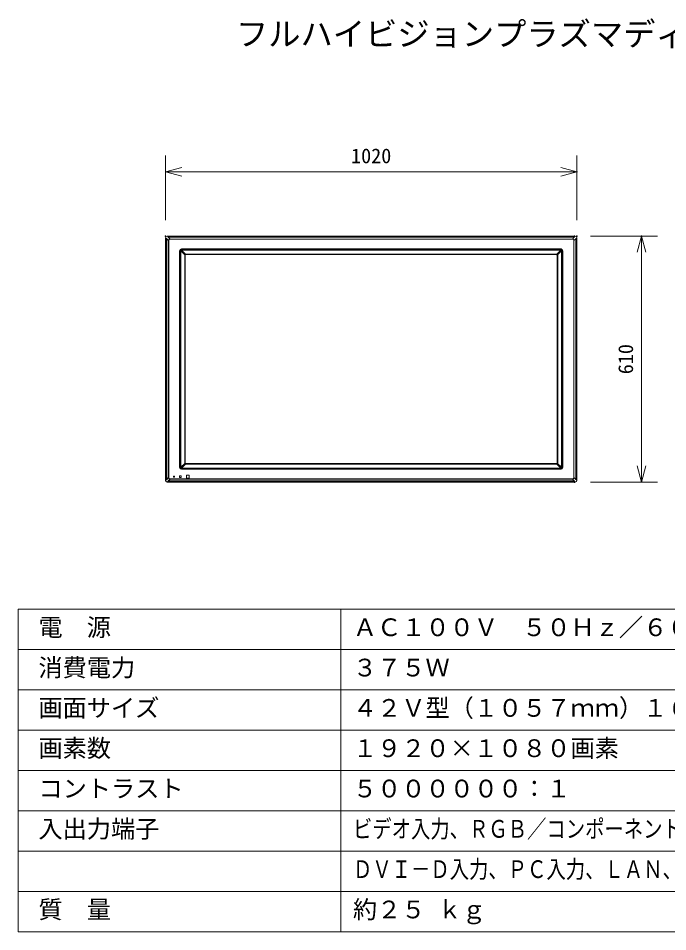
# Model space of a CAD drawing. Units: millimetres, scale not verified. Extents: x -63 to 62, y -57 to 57.
# Drawn here: x -62.5 to 18, y -56.5 to 56.7 of the extents above; entities that cross this region are included whole.
import ezdxf
from ezdxf.enums import TextEntityAlignment as Align

# ---------------------------------------------------------------- set-up
doc = ezdxf.new("R2010")
doc.units = ezdxf.units.MM
doc.header["$LTSCALE"] = 0.125
doc.header["$PDMODE"] = 32
doc.header["$PDSIZE"] = 0.025
for name, color, linetype, lineweight in [('0-0_0', 7, 'Continuous', 18), ('0-2_WAKU', 1, 'Continuous', 18), ('0-4_GAIKEI', 1, 'Continuous', 18), ('0-6_SUNPO', 7, 'Continuous', 18)]:
    doc.layers.add(name, color=color, linetype=linetype, lineweight=lineweight)
doc.layers.add('0-1_DEFPOINTS', color=7, linetype='Continuous')
doc.layers.add('0-3_MOJI1', color=7, linetype='Continuous')
doc.styles.add('ＭＳ ゴシック', font='')
doc.styles.get('ＭＳ ゴシック').set_extended_font_data('MS Gothic')

# ---------------------------------------------------------------- blocks, each defined once
blk = doc.blocks.new('_OPEN30')
at = {"layer": '0-0_0'}
blk.add_line((0, 0), (-1, 0), dxfattribs=at)
blk.add_lwpolyline([(-1, 0.26795), (0, 0), (-1, -0.26795)], dxfattribs=at)
blk = doc.blocks.new('D5')
at = {"layer": '0-1_DEFPOINTS'}
for p in [(2.18, 28.27), (10.4917, 28.27), (2.18, -2.23)]:
    blk.add_point(p, dxfattribs=at)
at = {"layer": '0-6_SUNPO'}
for p, q in [((4.18, 28.27), (12.4917, 28.27)), ((10.4917, -0.23), (10.4917, 26.27)), ((4.18, -2.23), (12.4917, -2.23))]:
    blk.add_line(p, q, dxfattribs=at)
at = {"layer": '0-6_SUNPO', "xscale": 2, "yscale": 2}
for p, rotation in [((10.4917, 28.27), 90), ((10.4917, -2.23), 270)]:
    blk.add_blockref('_OPEN30', p, dxfattribs=dict(at, rotation=rotation))
at = {"layer": '0-6_SUNPO', "style": 'ＭＳ ゴシック'}
blk.add_text('610', height=1.833, rotation=90, dxfattribs=at).set_placement((9.9917, 11.145), align=Align.BOTTOM_LEFT)
blk = doc.blocks.new('D4')
at = {"layer": '0-1_DEFPOINTS'}
for p in [(2.4734, 36.262), (-48.5266, 28.2646), (2.4734, 28.2646)]:
    blk.add_point(p, dxfattribs=at)
at = {"layer": '0-6_SUNPO'}
for p, q in [((-48.5266, 30.2646), (-48.5266, 38.262)), ((2.4734, 30.2646), (2.4734, 38.262)), ((-46.5266, 36.262), (0.4734, 36.262))]:
    blk.add_line(p, q, dxfattribs=at)
at = {"layer": '0-6_SUNPO', "xscale": 2, "yscale": 2, "rotation": 180}
blk.add_blockref('_OPEN30', (-48.5266, 36.262), dxfattribs=at)
at = {"layer": '0-6_SUNPO', "xscale": 2, "yscale": 2}
blk.add_blockref('_OPEN30', (2.4734, 36.262), dxfattribs=at)
at = {"layer": '0-6_SUNPO', "style": 'ＭＳ ゴシック'}
blk.add_text('1020', height=1.833, dxfattribs=at).set_placement((-25.5266, 36.762), align=Align.BOTTOM_LEFT)

msp = doc.modelspace()

# ---------------------------------------------------------------- linework, layer by layer
at = {"layer": '0-2_WAKU', "color": 4}
for p, q in [((-62.501, -16.5398), (-62.501, -56.5398)), ((-62.501, -16.5398), (62.499, -16.5398)), ((-22.501, -16.5398), (-22.501, -56.5398)), ((62.499, -56.5398), (-62.501, -56.5398))]:
    msp.add_line(p, q, dxfattribs=at)
at = {"layer": '0-2_WAKU'}
for p, q in [((-62.501, -21.5398), (62.499, -21.5398)), ((-62.501, -26.5398), (62.499, -26.5398)), ((-62.501, -31.5398), (62.499, -31.5398)), ((-62.501, -36.5398), (62.499, -36.5398)), ((-62.501, -41.5398), (62.499, -41.5398)), ((-62.501, -46.5398), (62.499, -46.5398)), ((-62.501, -51.5398), (62.499, -51.5398))]:
    msp.add_line(p, q, dxfattribs=at)
at = {"layer": '0-4_GAIKEI', "color": 7}
for p, q in [((-44.2312, 29.528), (-44.2312, -0.5725)), ((6.5691, 29.7278), (-44.0314, 29.7278)), ((6.7688, 29.528), (6.7688, -0.5725)), ((6.5691, -0.7722), (-44.0314, -0.7722))]:
    msp.add_line(p, q, dxfattribs=at)
at = {"layer": '0-4_GAIKEI'}
for p, q in [((-44.2312, 29.528), (-44.1283, 29.4252)), ((-43.9286, 29.6249), (-44.0314, 29.7278)), ((-43.9286, 29.6249), (6.4662, 29.6249)), ((6.4357, 29.5924), (-43.898, 29.5924)), ((-43.6712, 29.3655), (-43.898, 29.5924)), ((6.2089, 29.3655), (6.4357, 29.5924)), ((6.4662, 29.6249), (6.5691, 29.7278)), ((-44.1283, 29.4252), (-44.1283, -0.4696)), ((-44.0958, -0.4391), (-44.0958, 29.3946)), ((-44.0958, 29.3946), (-43.8689, 29.1678)), ((-43.6712, 29.3655), (-43.6712, 29.3373)), ((6.2089, 29.3373), (-43.6712, 29.3373)), ((6.3784, 29.1678), (6.4066, 29.1678)), ((6.3784, -0.2123), (6.3784, 29.1678)), ((6.6334, 29.3946), (6.4066, 29.1678)), ((6.4066, 29.1678), (6.4066, -0.2123)), ((6.6334, -0.4391), (6.6334, 29.3946)), ((-42.4951, 27.922), (-42.4951, 1.0335)), ((-42.4519, 27.9188), (-42.4519, 1.0368)), ((-42.3804, 1.0384), (-42.3804, 27.9172)), ((-42.3366, 27.9151), (-42.3364, 27.8967)), ((-42.3364, 27.8967), (-42.3364, 1.0588)), ((-41.8486, 27.4068), (-42.3364, 27.8967)), ((-42.2704, 28.1467), (4.8081, 28.1467)), ((-42.2672, 28.1035), (4.8049, 28.1035)), ((4.8032, 28.032), (-42.2656, 28.032)), ((-42.2458, 27.988), (-42.2635, 27.9882)), ((-42.2458, 27.988), (4.7834, 27.988)), ((-42.2458, 27.988), (-41.7578, 27.4977)), ((-41.856, 1.5948), (-41.856, 27.3607)), ((-41.7962, 27.346), (-41.7962, 1.6095)), ((4.2493, 27.5051), (-41.7116, 27.5051)), ((4.2346, 27.4453), (-41.6969, 27.4453)), ((4.7834, 27.988), (4.2954, 27.4977)), ((4.3338, 27.346), (4.3338, 1.6095)), ((4.3863, 27.4068), (4.874, 27.8967)), ((4.3936, 1.5948), (4.3936, 27.3607)), ((4.7834, 27.988), (4.8012, 27.9882)), ((4.8742, 27.9151), (4.874, 27.8967)), ((4.874, 27.8967), (4.874, 1.0588)), ((4.9181, 1.0384), (4.9181, 27.9172)), ((4.9896, 27.9188), (4.9896, 1.0368)), ((5.0328, 27.922), (5.0328, 1.0335)), ((-42.3364, 1.0588), (-41.8486, 1.5488)), ((-41.7578, 1.4578), (-42.2458, 0.9676)), ((-41.7116, 1.4505), (4.2493, 1.4505)), ((4.2346, 1.5103), (-41.6969, 1.5103)), ((4.2954, 1.4578), (4.7834, 0.9676)), ((4.874, 1.0588), (4.3863, 1.5488)), ((-42.4887, 0.0105), (-42.3236, 0.0105)), ((-42.3364, 1.0588), (-42.3366, 1.0404)), ((4.8081, 0.8088), (-42.2704, 0.8088)), ((4.8049, 0.852), (-42.2672, 0.852)), ((-42.2656, 0.9235), (4.8032, 0.9235)), ((-42.2635, 0.9674), (-42.2458, 0.9676)), ((4.7834, 0.9676), (-42.2458, 0.9676)), ((-41.6412, -0.2473), (-41.6412, 0.0529)), ((-41.6163, 0.0778), (-41.3161, 0.0778)), ((-41.2912, -0.2473), (-41.2912, 0.0529)), ((4.8012, 0.9674), (4.7834, 0.9676)), ((4.874, 1.0588), (4.8742, 1.0404)), ((-44.1283, -0.4696), (-44.2312, -0.5725)), ((-43.8689, -0.2123), (-44.0958, -0.4391)), ((-44.0314, -0.7722), (-43.9286, -0.6694)), ((6.4662, -0.6694), (-43.9286, -0.6694)), ((-43.898, -0.6368), (-43.6712, -0.41)), ((-43.898, -0.6368), (6.4357, -0.6368)), ((-43.6712, -0.3818), (6.2089, -0.3818)), ((-43.6712, -0.3818), (-43.6712, -0.41)), ((6.2089, -0.41), (-43.6712, -0.41)), ((-43.2374, -0.1535), (-43.2374, -0.041)), ((-43.2374, -0.041), (-43.1249, -0.041)), ((-43.2374, -0.1535), (-43.1249, -0.1535)), ((-43.1249, -0.1535), (-43.1249, -0.041)), ((-42.5137, -0.1795), (-42.5137, -0.0144)), ((-42.4964, -0.0165), (-42.4964, -0.1775)), ((-42.3236, -0.2045), (-42.4887, -0.2045)), ((-42.3259, -0.0065), (-42.4864, -0.0065)), ((-42.4864, -0.1875), (-42.3259, -0.1875)), ((-42.3159, -0.1775), (-42.3159, -0.0165)), ((-42.2987, -0.0144), (-42.2987, -0.1796)), ((-41.6163, -0.2722), (-41.3161, -0.2722)), ((6.2089, -0.3818), (6.2089, -0.41)), ((6.4357, -0.6368), (6.2089, -0.41)), ((6.4066, -0.2123), (6.3784, -0.2123)), ((6.4066, -0.2123), (6.6334, -0.4391)), ((6.5691, -0.7722), (6.4662, -0.6694)), ((6.666, -0.4696), (6.7688, -0.5725))]:
    msp.add_line(p, q, dxfattribs=at)
for points in [[(6.7688, 29.528), (6.666, 29.4252), (6.666, -0.4696)], [(-43.6712, 29.3655), (6.2089, 29.3655), (6.2089, 29.3373)]]:
    msp.add_lwpolyline(points, dxfattribs=at)
msp.add_lwpolyline([(-43.8407, 29.1678), (-43.8689, 29.1678), (-43.8689, -0.2123), (-43.8407, -0.2123)], close=True, dxfattribs=at)
for centre, start, end in [((-42.4864, -0.1775), 180.01745, 269.98255), ((-42.3259, -0.1775), 270.01745, 359.98255)]:
    msp.add_arc(centre, 0.01, start, end, dxfattribs=at)
at = {"layer": '0-4_GAIKEI', "color": 7}
for centre, major_axis, start_param, end_param in [((-44.0309, 29.5275), (-0.1418, 0.1418), 5.49915667, 7.06721394), ((6.5686, 29.5275), (-0.1418, -0.1418), 2.35756402, 3.92562129), ((-44.0309, -0.572), (-0.1418, -0.1418), 5.49915667, 7.06721394), ((6.5686, -0.572), (-0.1418, 0.1418), 2.35756402, 3.92562129)]:
    msp.add_ellipse(centre, major_axis=major_axis, ratio=0.997265, start_param=start_param, end_param=end_param, dxfattribs=at)
at = {"layer": '0-4_GAIKEI'}
for centre, major_axis, ratio, start_param, end_param in [((-43.3097, 28.8063), (-0.5022, 0.5022), 0.49281, 5.8722213, 6.69414931), ((-43.3097, 28.8063), (-0.4868, 0.4868), 0.435778, 5.8722213, 6.69414931), ((5.8474, 28.8063), (-0.5022, -0.5022), 0.49281, 2.73062865, 3.55255666), ((5.8474, 28.8063), (-0.4868, -0.4868), 0.435778, 2.73062865, 3.55255666), ((-42.2698, 27.9214), (-0.1595, 0.1595), 0.997265, 5.49915667, 7.06721394), ((-42.2667, 27.9183), (-0.1312, 0.1312), 0.997265, 5.49915667, 7.06721394), ((-42.2652, 27.9168), (-0.0815, 0.0815), 0.997265, 5.49915667, 7.06721394), ((-41.7031, 27.3568), (-0.1285, 0.0852), 0.971946, 0.26177728, 0.57260979), ((-41.6954, 27.3445), (-0.0718, 0.0718), 0.985257, 5.50521349, 7.06115713), ((-41.7077, 27.3523), (-0.0853, 0.1284), 0.972012, 5.71009044, 6.02162232), ((4.2331, 27.3445), (-0.0718, -0.0718), 0.985257, 2.36362083, 3.91956448), ((4.2454, 27.3523), (-0.0853, -0.1284), 0.972012, 3.40315564, 3.71468752), ((4.2408, 27.3568), (-0.1285, -0.0852), 0.971946, 2.56898286, 2.87981537), ((4.8029, 27.9168), (-0.0815, -0.0815), 0.997265, 2.35756402, 3.92562129), ((4.8043, 27.9183), (-0.1312, -0.1312), 0.997265, 2.35756402, 3.92562129), ((4.8075, 27.9214), (-0.1595, -0.1595), 0.997265, 2.35756402, 3.92562129), ((-41.7031, 1.5988), (-0.1285, -0.0852), 0.971946, 5.71057552, 6.02140803), ((-41.6954, 1.611), (-0.0718, -0.0718), 0.985257, 5.50521349, 7.06115713), ((-41.7077, 1.6033), (-0.0853, -0.1284), 0.972012, 0.26156299, 0.57309487), ((4.2331, 1.611), (-0.0718, 0.0718), 0.985257, 2.36362083, 3.91956448), ((4.2454, 1.6033), (-0.0853, 0.1284), 0.972012, 2.56849779, 2.88002967), ((4.2408, 1.5988), (-0.1285, 0.0852), 0.971946, 3.40336994, 3.71420244), ((-42.4886, -0.0145), (-0.0177, 0.0177), 0.997265, 5.49915667, 7.06721394), ((-42.2698, 1.0341), (-0.1595, -0.1595), 0.997265, 5.49915667, 7.06721394), ((-42.2667, 1.0373), (-0.1312, -0.1312), 0.997265, 5.49915667, 7.06721394), ((-42.2652, 1.0387), (-0.0815, -0.0815), 0.997265, 5.49915667, 7.06721394), ((-42.3238, -0.0145), (-0.0216, -0.0129), 0.99484, 2.60416927, 4.17040421), ((-41.6161, 0.0527), (-0.0178, 0.0178), 0.992433, 5.50158524, 7.06478537), ((-41.3163, 0.0527), (-0.0178, -0.0178), 0.992433, 2.35999259, 3.92319272), ((4.8029, 1.0387), (-0.0815, 0.0815), 0.997265, 2.35756402, 3.92562129), ((4.8043, 1.0373), (-0.1312, 0.1312), 0.997265, 2.35756402, 3.92562129), ((4.8075, 1.0341), (-0.1595, 0.1595), 0.997265, 2.35756402, 3.92562129), ((-43.3097, 0.1493), (-0.5022, -0.5022), 0.49281, 5.8722213, 6.69414931), ((-43.3097, 0.1493), (-0.4868, -0.4868), 0.435778, 5.8722213, 6.69414931), ((-42.4886, -0.1794), (-0.0177, -0.0177), 0.997265, 5.49915667, 7.06721394), ((-42.4864, -0.0165), (0, 0.01), 0.998782, 0.00091339, 1.57079633), ((-42.3259, -0.0165), (0, 0.01), 0.998782, 4.71238898, 6.28227192), ((-42.3238, -0.1794), (-0.0216, 0.0129), 0.99484, 2.1127811, 3.67901603), ((-41.6161, -0.2471), (-0.0178, -0.0178), 0.992433, 5.50158524, 7.06478537), ((-41.3163, -0.2471), (-0.0178, 0.0178), 0.992433, 2.35999259, 3.92319272), ((5.8474, 0.1493), (-0.4868, 0.4868), 0.435778, 2.73062865, 3.55255666), ((5.8474, 0.1493), (-0.5022, 0.5022), 0.49281, 2.73062865, 3.55255666)]:
    msp.add_ellipse(centre, major_axis=major_axis, ratio=ratio, start_param=start_param, end_param=end_param, dxfattribs=at)

# ---------------------------------------------------------------- block references
at = {"layer": '0-6_SUNPO'}
for name in ['D4', 'D5']:
    msp.add_blockref(name, (4.2954, 1.4578), dxfattribs=at)

# ---------------------------------------------------------------- texts
at = {"layer": '0-3_MOJI1', "style": 'ＭＳ ゴシック'}
for s, height, p in [('フルハイビジョンプラズマディスプレイ', 2.933, (-35.501, 52.4602)), ('電  源', 2.199, (-60.001, -20.5398)), ('ＡＣ１００Ｖ\u3000５０Ｈｚ／６０Ｈｚ', 2.199, (-21.001, -20.5398)), ('消費電力', 2.199, (-60.001, -25.5398)), ('３７５Ｗ', 2.199, (-21.001, -25.5398)), ('画面サイズ', 2.199, (-60.001, -30.5398)), ('４２Ｖ型（１０５７ｍｍ）１６：９', 2.199, (-21.001, -30.5398)), ('画素数', 2.199, (-60.001, -35.5398)), ('１９２０×１０８０画素', 2.199, (-21.001, -35.5398)), ('コントラスト', 2.199, (-60.001, -40.5398)), ('５００００００：１', 2.199, (-21.001, -40.5398)), ('入出力端子', 2.199, (-60.001, -45.5398)), ('質\u3000量', 2.199, (-60.001, -55.5398)), ('約２５ ｋｇ', 2.199, (-21.001, -55.5398))]:
    msp.add_text(s, height=height, dxfattribs=at).set_placement(p, align=Align.BOTTOM_LEFT)
at = {"layer": '0-3_MOJI1', "style": 'ＭＳ ゴシック', "width": 0.8}
for s, p in [('ビデオ入力、ＲＧＢ／コンポーネントビデオ入力、ＨＤＭＩ入力', (-21.001, -45.5398)), ('ＤＶＩ－Ｄ入力、ＰＣ入力、ＬＡＮ、ＲＳ２３２Ｃ、音声入力', (-21.001, -50.5398))]:
    msp.add_text(s, height=2.199, dxfattribs=at).set_placement(p, align=Align.BOTTOM_LEFT)

doc.saveas('drawing.dxf')
